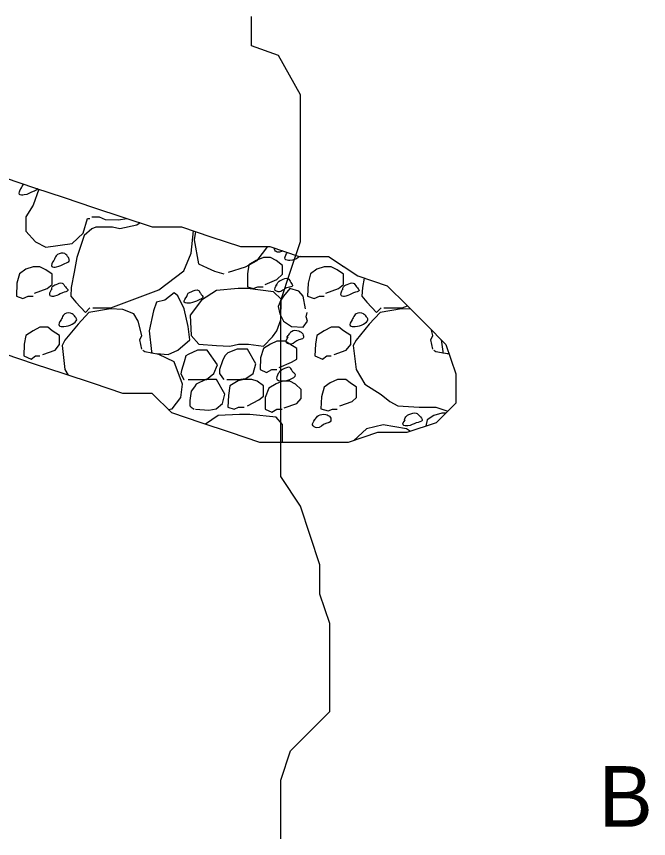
# Model space of a CAD drawing. Extents: x 1.3 to 16.4, y 0.2 to 9.7.
# Drawn here: x 6.859 to 8.151, y 5.405 to 7.085 of the extents above; entities that cross this region are included whole.
import ezdxf

# ---------------------------------------------------------------- set-up
doc = ezdxf.new("R2010")
doc.units = 0
doc.layers.add('SD_P_Dimension Text', color=7, linetype='Continuous')
doc.layers.add('SD_P_Prop Object Lines', color=7, linetype='Continuous')

msp = doc.modelspace()

# ---------------------------------------------------------------- linework, layer by layer
at = {"layer": 'SD_P_Prop Object Lines'}
msp.add_line((7.4111, 6.6004), (7.4121, 6.6031), dxfattribs=at)
for points in [[(7.3993, 5.4039), (7.3993, 5.464), (7.3993, 5.524), (7.4193, 5.5841), (7.4593, 5.6241), (7.4993, 5.6641), (7.4993, 5.7242), (7.4993, 5.7842), (7.4993, 5.8443), (7.4793, 5.9043), (7.4793, 5.9644), (7.4593, 6.0244), (7.4393, 6.0845), (7.3993, 6.1445), (7.3993, 6.2046), (7.3993, 6.2647), (7.3993, 6.3247), (7.3993, 6.3848), (7.3993, 6.4448), (7.3993, 6.5049), (7.4193, 6.5649), (7.4393, 6.625), (7.4393, 6.685), (7.4393, 6.7451), (7.4393, 6.8051), (7.4393, 6.8652), (7.4393, 6.9252), (7.3944, 7.0053), (7.3392, 7.0253), (7.3392, 7.0854)], [(6.8362, 6.7551), (6.8962, 6.7351), (6.9563, 6.715), (7.0163, 6.695), (7.0764, 6.675), (7.1364, 6.655), (7.1965, 6.655), (7.2565, 6.635), (7.3166, 6.615), (7.3766, 6.615), (7.4367, 6.5949), (7.4967, 6.5949), (7.5568, 6.5549), (7.6168, 6.5349), (7.6569, 6.4949), (7.6969, 6.4548), (7.7369, 6.4148), (7.7569, 6.3547), (7.7569, 6.2947), (7.7169, 6.2546), (7.6569, 6.2346), (7.5968, 6.2346), (7.5368, 6.2146), (7.4767, 6.2146), (7.4167, 6.2146), (7.3566, 6.2146), (7.2965, 6.2346), (7.2365, 6.2546), (7.1764, 6.2747), (7.1364, 6.3147), (7.0764, 6.3147), (7.0163, 6.3347), (6.9563, 6.3547), (6.8962, 6.3747), (6.8362, 6.3948)], [(6.9047, 6.7322), (6.8931, 6.6994), (6.8781, 6.6754), (6.8781, 6.6464), (6.8981, 6.6244), (6.9191, 6.6134), (6.9731, 6.6214), (6.9951, 6.6424), (7.0041, 6.6724), (7.0091, 6.6724)], [(7.0131, 6.6754), (7.0281, 6.6754), (7.0401, 6.6704), (7.0671, 6.6694), (7.0852, 6.6721)], [(7.1117, 6.6632), (7.1051, 6.6584), (7.0701, 6.6514), (7.0551, 6.6544), (7.0211, 6.6544), (7.0131, 6.6514), (6.9971, 6.6374), (6.9821, 6.5924), (6.9771, 6.5624), (6.9711, 6.5314), (6.9701, 6.5134), (6.9801, 6.5014), (7.0001, 6.4804), (7.0091, 6.4894)], [(7.0151, 6.4894), (7.0521, 6.4894), (7.1501, 6.5264), (7.2011, 6.5654), (7.2161, 6.6014), (7.2211, 6.6468)], [(7.2249, 6.6455), (7.2221, 6.6284), (7.2311, 6.5794), (7.2491, 6.5714), (7.2641, 6.5644), (7.2831, 6.5594)], [(7.2921, 6.5624), (7.3271, 6.5734), (7.3511, 6.5864), (7.3731, 6.615)], [(7.3671, 6.5374), (7.3911, 6.5474), (7.4031, 6.5584), (7.4031, 6.5764), (7.3901, 6.5864), (7.3781, 6.5924), (7.3641, 6.5924), (7.3491, 6.5864), (7.3341, 6.5774), (7.3311, 6.5594), (7.3311, 6.5324), (7.3431, 6.5294), (7.3521, 6.5324), (7.3631, 6.5324)], [(6.8961, 6.5194), (6.9221, 6.5294), (6.9321, 6.5374), (6.9321, 6.5584), (6.9191, 6.5674), (6.9071, 6.5734), (6.8931, 6.5734), (6.8781, 6.5684), (6.8651, 6.5594), (6.8601, 6.5404), (6.8591, 6.5134), (6.8721, 6.5084), (6.8831, 6.5134), (6.8931, 6.5134)], [(7.4912, 6.5194), (7.5172, 6.5294), (7.5272, 6.5374), (7.5272, 6.5584), (7.5142, 6.5674), (7.5022, 6.5734), (7.4882, 6.5734), (7.4732, 6.5684), (7.4602, 6.5594), (7.4552, 6.5404), (7.4542, 6.5134), (7.4672, 6.5084), (7.4782, 6.5134), (7.4882, 6.5134)], [(7.5699, 6.5505), (7.5662, 6.5314), (7.5652, 6.5134), (7.5752, 6.5014), (7.5952, 6.4804), (7.6042, 6.4894)], [(7.3331, 6.4154), (7.3641, 6.4114), (7.3821, 6.4304), (7.3911, 6.4424), (7.3991, 6.4654), (7.4001, 6.5074), (7.3841, 6.5224), (7.3311, 6.5294), (7.3121, 6.5294), (7.2681, 6.5254), (7.2371, 6.5054), (7.2141, 6.4744), (7.2161, 6.4334), (7.2321, 6.4154), (7.2681, 6.4124), (7.2951, 6.4114), (7.3131, 6.4154), (7.3331, 6.4154)], [(7.4501, 6.4874), (7.4451, 6.5134), (7.4361, 6.5234), (7.4181, 6.5294), (7.4051, 6.5134), (7.3991, 6.5054), (7.3941, 6.4924), (7.3971, 6.4774), (7.4051, 6.4624), (7.4211, 6.4514), (7.4451, 6.4504), (7.4541, 6.4624), (7.4511, 6.4714), (7.4531, 6.4804)], [(7.1451, 6.3964), (7.1691, 6.3944), (7.1891, 6.4034), (7.2131, 6.4244), (7.2101, 6.4514), (7.2021, 6.4874), (7.1891, 6.5144), (7.1811, 6.5204), (7.1621, 6.5054), (7.1451, 6.5014), (7.1391, 6.4834), (7.1301, 6.4424), (7.1351, 6.4004), (7.1361, 6.3964)], [(7.6102, 6.4894), (7.6472, 6.4894), (7.6582, 6.4935)], [(7.1151, 6.4054), (7.1111, 6.4244), (7.1151, 6.4334), (7.1081, 6.4624), (7.0991, 6.4774), (7.0761, 6.4864), (7.0511, 6.4874), (7.0071, 6.4804), (6.9851, 6.4564), (6.9581, 6.4234), (6.9521, 6.4124), (6.9581, 6.3634), (6.965, 6.3518)], [(7.6651, 6.4866), (7.6462, 6.4874), (7.6022, 6.4804), (7.5802, 6.4564), (7.5532, 6.4234), (7.5472, 6.4124), (7.5532, 6.3634), (7.5712, 6.3334), (7.6042, 6.3124), (7.6222, 6.2984), (7.6382, 6.2894), (7.6822, 6.2864), (7.7162, 6.2864), (7.7405, 6.2782)], [(6.9131, 6.3944), (6.9381, 6.4034), (6.9471, 6.4144), (6.9471, 6.4334), (6.9321, 6.4424), (6.9231, 6.4504), (6.9071, 6.4504), (6.8931, 6.4424), (6.8781, 6.4334), (6.8751, 6.4154), (6.8741, 6.3914), (6.8891, 6.3844), (6.8981, 6.3914), (6.9071, 6.3914)], [(7.5082, 6.3944), (7.5332, 6.4034), (7.5422, 6.4144), (7.5422, 6.4334), (7.5272, 6.4424), (7.5182, 6.4504), (7.5022, 6.4504), (7.4882, 6.4424), (7.4732, 6.4334), (7.4702, 6.4154), (7.4692, 6.3914), (7.4842, 6.3844), (7.4932, 6.3914), (7.5022, 6.3914)], [(7.7102, 6.4054), (7.7062, 6.4244), (7.7102, 6.4334), (7.7076, 6.4441)], [(7.3961, 6.3674), (7.4211, 6.3784), (7.4321, 6.3844), (7.4321, 6.4064), (7.4181, 6.4154), (7.4081, 6.4214), (7.3911, 6.4214), (7.3781, 6.4154), (7.3641, 6.4064), (7.3581, 6.3874), (7.3571, 6.3634), (7.3701, 6.3574), (7.3811, 6.3634), (7.3911, 6.3634)], [(7.7273, 6.4244), (7.7302, 6.4004), (7.7312, 6.3964)], [(7.2891, 6.3434), (7.3121, 6.3434), (7.3281, 6.3454), (7.3431, 6.3554), (7.3481, 6.3754), (7.3311, 6.4054), (7.3191, 6.4054), (7.3101, 6.4054), (7.2911, 6.3974), (7.2851, 6.3914), (7.2801, 6.3814), (7.2741, 6.3634), (7.2741, 6.3554), (7.2801, 6.3464), (7.2831, 6.3434)], [(7.1693, 6.2818), (7.1771, 6.2834), (7.1951, 6.3064), (7.1981, 6.3334), (7.1811, 6.3794), (7.1501, 6.3944), (7.1211, 6.3994), (7.1171, 6.4024)], [(7.2101, 6.3434), (7.2341, 6.3434), (7.2471, 6.3434), (7.2621, 6.3554), (7.2701, 6.3734), (7.2491, 6.4034), (7.2401, 6.4034), (7.2291, 6.4034), (7.2101, 6.3944), (7.2051, 6.3914), (7.2021, 6.3794), (7.1961, 6.3614), (7.1951, 6.3544), (7.2011, 6.3434), (7.2021, 6.3434)], [(7.7436, 6.3946), (7.7162, 6.3994), (7.7122, 6.4024)], [(7.7402, 6.3964), (7.7432, 6.3961)], [(7.2251, 6.2824), (7.2521, 6.2804), (7.2671, 6.2834), (7.2801, 6.2944), (7.2851, 6.3134), (7.2681, 6.3434), (7.2561, 6.3434), (7.2461, 6.3434), (7.2261, 6.3334), (7.2231, 6.3284), (7.2161, 6.3194), (7.2131, 6.3004), (7.2131, 6.2894), (7.2161, 6.2864), (7.2221, 6.2824)], [(7.3311, 6.2894), (7.3541, 6.3014), (7.3641, 6.3094), (7.3641, 6.3304), (7.3511, 6.3394), (7.3401, 6.3434), (7.3241, 6.3434), (7.3121, 6.3404), (7.2951, 6.3304), (7.2921, 6.3104), (7.2911, 6.2864), (7.3041, 6.2824), (7.3131, 6.2864), (7.3241, 6.2864)], [(7.4061, 6.2854), (7.4321, 6.2944), (7.4411, 6.3044), (7.4411, 6.3224), (7.4291, 6.3334), (7.4181, 6.3394), (7.4031, 6.3394), (7.3901, 6.3344), (7.3751, 6.3254), (7.3671, 6.3064), (7.3671, 6.2824), (7.3811, 6.2764), (7.3911, 6.2824), (7.4021, 6.2824)], [(7.5202, 6.2894), (7.5452, 6.2984), (7.5542, 6.3064), (7.5542, 6.3274), (7.5412, 6.3364), (7.5322, 6.3434), (7.5152, 6.3434), (7.5002, 6.3364), (7.4882, 6.3274), (7.4822, 6.3074), (7.4812, 6.2834), (7.4962, 6.2794), (7.5052, 6.2824), (7.5142, 6.2824)], [(7.4031, 6.2146), (7.4031, 6.2514), (7.3901, 6.2664), (7.3361, 6.2714), (7.3151, 6.2714), (7.2711, 6.2694), (7.2451, 6.2518)], [(7.7367, 6.2744), (7.7282, 6.2744), (7.7122, 6.2694), (7.6982, 6.2604), (7.6955, 6.2475)], [(7.6642, 6.2371), (7.6562, 6.2424), (7.6082, 6.2504), (7.5742, 6.2424), (7.5486, 6.2185)]]:
    msp.add_lwpolyline(points, dxfattribs=at)
for points in [[(6.8691, 6.7334), (6.8711, 6.7394), (6.8741, 6.7424)], [(6.9025, 6.733), (6.9021, 6.7324), (6.8931, 6.7274), (6.8751, 6.7204), (6.8651, 6.7214), (6.8691, 6.7354)], [(7.4029, 6.6062), (7.3941, 6.6034), (7.3871, 6.6074), (7.3859, 6.6119)], [(6.9351, 6.5864), (6.9381, 6.5924), (6.9431, 6.5984), (6.9581, 6.6004), (6.9651, 6.5924), (6.9671, 6.5864), (6.9581, 6.5804), (6.9411, 6.5734), (6.9311, 6.5744), (6.9351, 6.5864)], [(7.4391, 6.5949), (7.4351, 6.5924), (7.4181, 6.5864), (7.4081, 6.5894), (7.4111, 6.6004)], [(7.5294, 6.5731), (7.5262, 6.5744), (7.5249, 6.5762)], [(6.9311, 6.5264), (6.9321, 6.5324), (6.9401, 6.5374), (6.9521, 6.5404), (6.9591, 6.5324), (6.9641, 6.5254), (6.9531, 6.5204), (6.9371, 6.5134), (6.9281, 6.5144), (6.9311, 6.5284)], [(7.3911, 6.5354), (7.3931, 6.5414), (7.4001, 6.5464), (7.4141, 6.5494), (7.4201, 6.5414), (7.4231, 6.5344), (7.4141, 6.5314), (7.3941, 6.5224), (7.3881, 6.5254), (7.3911, 6.5374)], [(7.5262, 6.5264), (7.5272, 6.5324), (7.5352, 6.5374), (7.5472, 6.5404), (7.5542, 6.5324), (7.5592, 6.5254), (7.5482, 6.5204), (7.5322, 6.5134), (7.5232, 6.5144), (7.5262, 6.5284)], [(7.2071, 6.5134), (7.2101, 6.5194), (7.2161, 6.5224), (7.2311, 6.5254), (7.2351, 6.5194), (7.2401, 6.5114), (7.2311, 6.5054), (7.2141, 6.4994), (7.2021, 6.5014), (7.2081, 6.5134)], [(6.9501, 6.4654), (6.9521, 6.4694), (6.9581, 6.4774), (6.9731, 6.4774), (6.9791, 6.4714), (6.9821, 6.4654), (6.9731, 6.4564), (6.9561, 6.4514), (6.9461, 6.4534), (6.9501, 6.4654)], [(7.5452, 6.4654), (7.5472, 6.4694), (7.5532, 6.4774), (7.5682, 6.4774), (7.5742, 6.4714), (7.5772, 6.4654), (7.5682, 6.4564), (7.5512, 6.4514), (7.5412, 6.4534), (7.5452, 6.4654)], [(7.4111, 6.4294), (7.4171, 6.4364), (7.4211, 6.4414), (7.4361, 6.4424), (7.4441, 6.4364), (7.4451, 6.4274), (7.4361, 6.4244), (7.4201, 6.4154), (7.4111, 6.4184), (7.4141, 6.4304)], [(7.3941, 6.3554), (7.3961, 6.3584), (7.4031, 6.3634), (7.4181, 6.3674), (7.4241, 6.3584), (7.4291, 6.3524), (7.4181, 6.3434), (7.4001, 6.3404), (7.3911, 6.3434), (7.3941, 6.3554)], [(7.4672, 6.2594), (7.4732, 6.2664), (7.4762, 6.2694), (7.4912, 6.2714), (7.5002, 6.2664), (7.5002, 6.2564), (7.4912, 6.2534), (7.4732, 6.2444), (7.4642, 6.2504), (7.4692, 6.2604)], [(7.6522, 6.2604), (7.6562, 6.2684), (7.6612, 6.2714), (7.6762, 6.2744), (7.6822, 6.2694), (7.6882, 6.2594), (7.6762, 6.2544), (7.6592, 6.2484), (7.6492, 6.2504), (7.6532, 6.2604)]]:
    msp.add_spline(points, degree=3, dxfattribs=at)

# ---------------------------------------------------------------- texts
at = {"layer": 'SD_P_Dimension Text'}
msp.add_text('B', height=0.124, dxfattribs=at).set_placement((8.0491, 5.4287))

doc.saveas('drawing.dxf')
